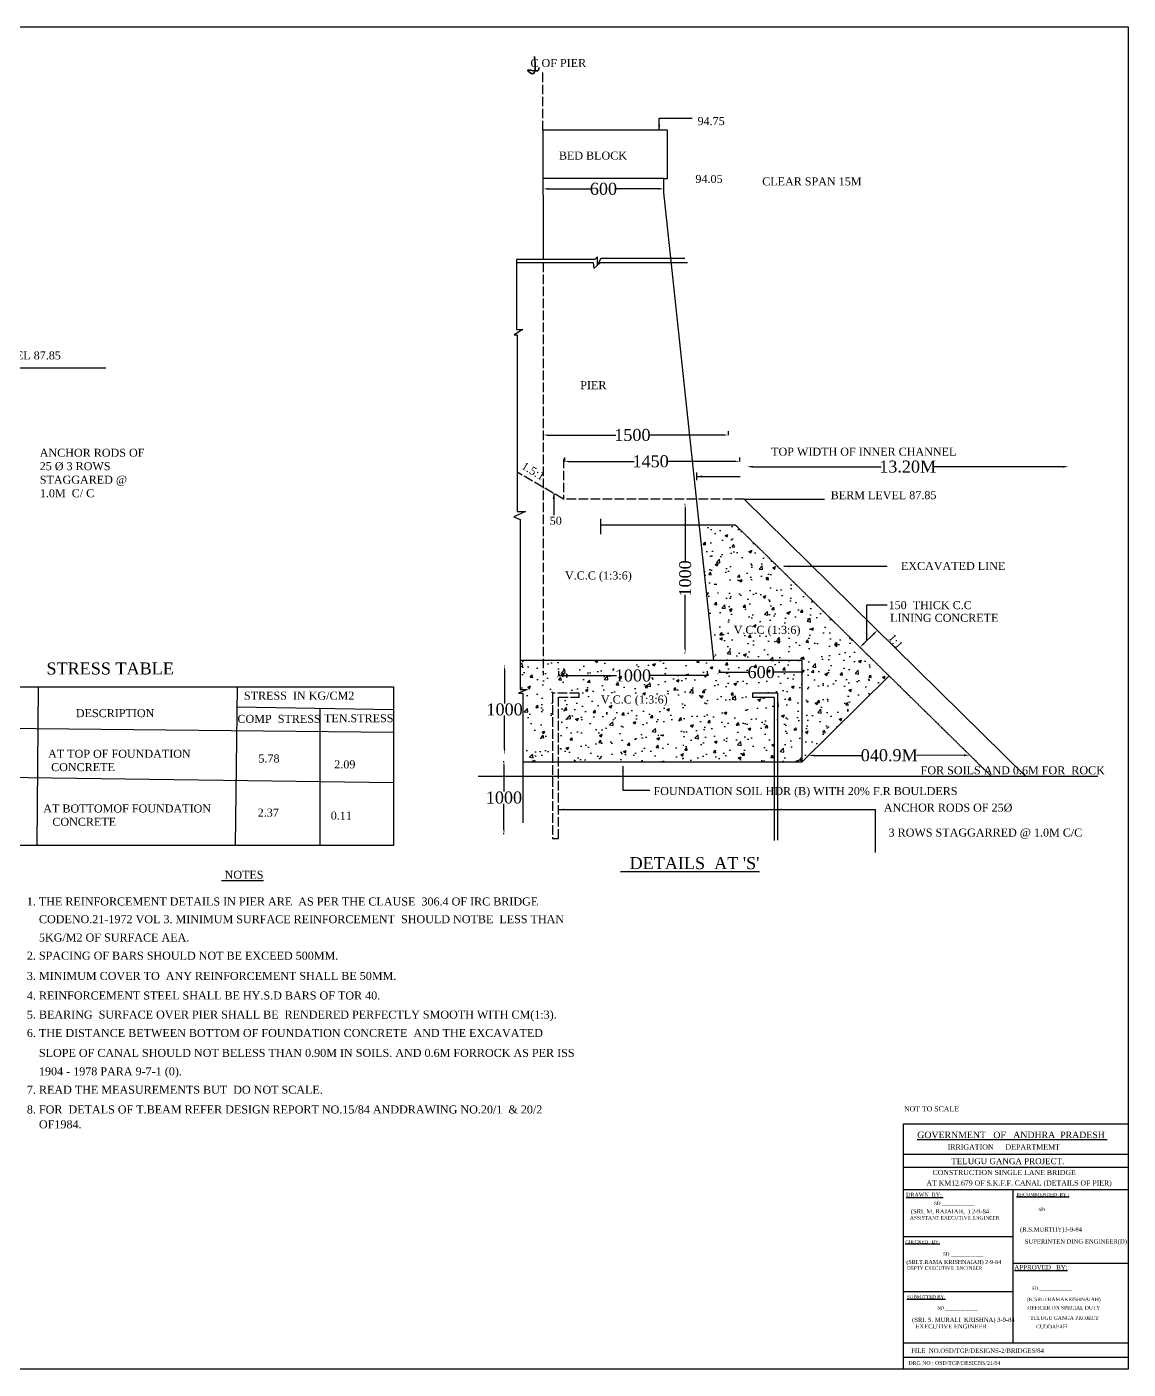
# Model space of a CAD drawing. Header units: millimetres. Extents: x 1320 to 149785, y -185 to 34009.
# Drawn here: x 11199 to 24968, y -185 to 16588 of the extents above; entities that cross this region are included whole.
import ezdxf

# ---------------------------------------------------------------- set-up
doc = ezdxf.new("R2010")
doc.units = ezdxf.units.MM
doc.header["$MEASUREMENT"] = 0
doc.header["$PDMODE"] = 33
doc.header["$PDSIZE"] = 500
doc.linetypes.add('ACAD_ISO02W100', pattern=[15, 12, -3])
doc.linetypes.add('ACAD_ISO03W100', pattern=[30, 12, -18])
doc.layers.get('0').update_dxf_attribs({"color": 8})
for name, color, linetype in [('DIM', 5, 'Continuous'), ('DOT LINE', 3, 'ACAD_ISO03W100'), ('DWG. LINE', 1, 'Continuous'), ('HATCH', 2, 'Continuous'), ('TEXT', 7, 'Continuous')]:
    doc.layers.add(name, color=color, linetype=linetype)
doc.layers.add('TITLE', color=7, linetype='Continuous', lineweight=30)
doc.styles.get("Standard").update_dxf_attribs({"font": 'TIMES.TTF', "height": 150})
doc.dimstyles.new('ISO-25', dxfattribs={"dimtxt": 100, "dimasz": 50, "dimexe": 1.249, "dimexo": 0.6245, "dimtad": 0, "dimtxsty": 'Standard', "dimblk": 'ARCHTICK', "dimcen": 2.5, "dimclre": 5, "dimclrt": 4, "dimadec": 0, "dimazin": 0, "dimtfac": 1, "dimtmove": 0, "dimatfit": 3, "dimfxl": 1, "dimarcsym": 0})
doc.dimstyles.get("Standard").update_dxf_attribs({"dimtxt": 150, "dimasz": 70, "dimexe": 0.18, "dimexo": 0.0625, "dimgap": 0.09, "dimtad": 0, "dimdec": 0, "dimzin": 0, "dimdsep": 46, "dimtxsty": 'Standard', "dimcen": 0.09, "dimse1": 1, "dimse2": 1, "dimclrd": 5, "dimclre": 5, "dimclrt": 4, "dimadec": 0, "dimazin": 0, "dimtfac": 1, "dimtdec": 0, "dimtofl": 0, "dimtmove": 0, "dimatfit": 3, "dimfxl": 1, "dimtolj": 1, "dimtzin": 0, "dimarcsym": 0})

# ---------------------------------------------------------------- blocks, each defined once
blk = doc.blocks.new('*D22')
at = {"layer": 'Defpoints', "color": 0}
for p in [(17656, 11538), (19969, 11538), (19969, 11488)]:
    blk.add_point(p, dxfattribs=at)
at = {"layer": 'DIM', "color": 5, "lineweight": -2}
for p, q in [((17656, 11538), (17656, 11487)), ((19969, 11538), (19969, 11487))]:
    blk.add_line(p, q, dxfattribs=at)
at = {"layer": 'DIM', "color": 0}
for p, q in [((17706, 11488), (18564, 11488)), ((19919, 11488), (18975, 11488))]:
    blk.add_line(p, q, dxfattribs=at)
for points in [[(17706, 11496), (17706, 11480), (17656, 11488)], [(19919, 11496), (19919, 11480), (19969, 11488)]]:
    blk.add_solid(points, dxfattribs=at)
at = {"layer": 'DIM', "color": 4, "insert": (18770, 11488), "char_height": 150, "attachment_point": 5}
blk.add_mtext('1500', dxfattribs=at)
blk = doc.blocks.new('*D23')
at = {"layer": 'Defpoints', "color": 0}
for p in [(17920, 11209), (20109, 11209), (20109, 11159)]:
    blk.add_point(p, dxfattribs=at)
at = {"layer": 'DIM', "color": 5, "lineweight": -2}
for p, q in [((17920, 11208), (17920, 11158)), ((20109, 11208), (20109, 11158))]:
    blk.add_line(p, q, dxfattribs=at)
at = {"layer": 'DIM', "color": 0}
for p, q in [((17970, 11159), (18792, 11159)), ((20059, 11159), (19203, 11159))]:
    blk.add_line(p, q, dxfattribs=at)
for points in [[(17970, 11167), (17970, 11151), (17920, 11159)], [(20059, 11167), (20059, 11151), (20109, 11159)]]:
    blk.add_solid(points, dxfattribs=at)
at = {"layer": 'DIM', "color": 4, "insert": (18998, 11159), "char_height": 150, "attachment_point": 5}
blk.add_mtext('1450', dxfattribs=at)
blk = doc.blocks.new('*D24')
at = {"layer": 'Defpoints', "color": 0}
for p in [(19420, 10623), (19420, 8768), (19430, 8768)]:
    blk.add_point(p, dxfattribs=at)
at = {"layer": 'DIM', "color": 5, "lineweight": -2}
for p, q in [((19421, 10623), (19431, 10623)), ((19421, 8768), (19431, 8768))]:
    blk.add_line(p, q, dxfattribs=at)
at = {"layer": 'DIM', "color": 0}
for p, q in [((19430, 10573), (19430, 9901)), ((19430, 8818), (19430, 9490))]:
    blk.add_line(p, q, dxfattribs=at)
for points in [[(19422, 10573), (19438, 10573), (19430, 10623)], [(19422, 8818), (19438, 8818), (19430, 8768)]]:
    blk.add_solid(points, dxfattribs=at)
at = {"layer": 'DIM', "color": 4, "insert": (19430, 9696), "char_height": 150, "attachment_point": 5, "rotation": 90}
blk.add_mtext('1000', dxfattribs=at)
blk = doc.blocks.new('_ArchTick')
at = {"color": 0, "linetype": 'ByBlock', "const_width": 0.15}
blk.add_lwpolyline([(-0.5, -0.5), (0.5, 0.5)], dxfattribs=at)
blk = doc.blocks.new('*D32')
at = {"layer": 'Defpoints', "color": 0}
for p in [(17848, 8540), (19706, 8540), (19706, 8482)]:
    blk.add_point(p, dxfattribs=at)
at = {"layer": 'DIM', "color": 5, "lineweight": -2}
for p, q in [((17848, 8539), (17848, 8480)), ((19706, 8539), (19706, 8480))]:
    blk.add_line(p, q, dxfattribs=at)
at = {"layer": 'DIM', "color": 0, "lineweight": -2}
for p, q in [((17848, 8482), (18572, 8482)), ((19706, 8482), (18982, 8482))]:
    blk.add_line(p, q, dxfattribs=at)
at = {"layer": 'DIM', "color": 0, "lineweight": -2, "xscale": 50, "yscale": 50, "zscale": 50, "rotation": 180}
blk.add_blockref('_ArchTick', (17848, 8482), dxfattribs=at)
at = {"layer": 'DIM', "color": 0, "lineweight": -2, "xscale": 50, "yscale": 50, "zscale": 50}
blk.add_blockref('_ArchTick', (19706, 8482), dxfattribs=at)
at = {"layer": 'DIM', "color": 4, "insert": (18777, 8482), "char_height": 150, "attachment_point": 5}
blk.add_mtext('1000', dxfattribs=at)
blk = doc.blocks.new('*D33')
at = {"layer": 'Defpoints', "color": 0}
for p in [(19856, 8555), (20904, 8555), (20904, 8524)]:
    blk.add_point(p, dxfattribs=at)
at = {"layer": 'DIM', "color": 5, "lineweight": -2}
for p, q in [((19856, 8555), (19856, 8523)), ((20904, 8555), (20904, 8523))]:
    blk.add_line(p, q, dxfattribs=at)
at = {"layer": 'DIM', "color": 0, "lineweight": -2}
for p, q in [((19856, 8524), (20222, 8524)), ((20904, 8524), (20538, 8524))]:
    blk.add_line(p, q, dxfattribs=at)
at = {"layer": 'DIM', "color": 0, "lineweight": -2, "xscale": 50, "yscale": 50, "zscale": 50, "rotation": 180}
blk.add_blockref('_ArchTick', (19856, 8524), dxfattribs=at)
at = {"layer": 'DIM', "color": 0, "lineweight": -2, "xscale": 50, "yscale": 50, "zscale": 50}
blk.add_blockref('_ArchTick', (20904, 8524), dxfattribs=at)
at = {"layer": 'DIM', "color": 4, "insert": (20380, 8524), "char_height": 150, "attachment_point": 5}
blk.add_mtext('600', dxfattribs=at)
blk = doc.blocks.new('*D25')
at = {"layer": 'Defpoints', "color": 0}
for p in [(17172, 8602), (17178, 8602), (17178, 7513)]:
    blk.add_point(p, dxfattribs=at)
at = {"layer": 'DIM', "color": 5, "lineweight": -2}
for p, q in [((17177, 8602), (17171, 8602)), ((17177, 7513), (17171, 7513))]:
    blk.add_line(p, q, dxfattribs=at)
at = {"layer": 'DIM', "color": 0}
for p, q in [((17172, 8552), (17172, 8134)), ((17172, 7563), (17172, 7981))]:
    blk.add_line(p, q, dxfattribs=at)
for points in [[(17164, 8552), (17180, 8552), (17172, 8602)], [(17164, 7563), (17180, 7563), (17172, 7513)]]:
    blk.add_solid(points, dxfattribs=at)
at = {"layer": 'DIM', "color": 4, "insert": (17172, 8058), "char_height": 150, "attachment_point": 5, "rotation": 0.01}
blk.add_mtext('1000', dxfattribs=at)
blk = doc.blocks.new('*D26')
at = {"layer": 'Defpoints', "color": 0}
for p in [(17152, 7407), (17152, 6507), (17164, 6507)]:
    blk.add_point(p, dxfattribs=at)
at = {"layer": 'DIM', "color": 5, "lineweight": -2}
for p, q in [((17153, 7407), (17165, 7407)), ((17153, 6507), (17165, 6507))]:
    blk.add_line(p, q, dxfattribs=at)
at = {"layer": 'DIM', "color": 0}
for p, q in [((17164, 7357), (17164, 7034)), ((17164, 6557), (17164, 6880))]:
    blk.add_line(p, q, dxfattribs=at)
for points in [[(17155, 7357), (17172, 7357), (17164, 7407)], [(17155, 6557), (17172, 6557), (17164, 6507)]]:
    blk.add_solid(points, dxfattribs=at)
at = {"layer": 'DIM', "color": 4, "insert": (17164, 6957), "char_height": 150, "attachment_point": 5, "rotation": 0.01}
blk.add_mtext('1000', dxfattribs=at)
blk = doc.blocks.new('*D27')
at = {"layer": 'Defpoints', "color": 0}
for p in [(20202, 11215), (24223, 11215), (24223, 11092)]:
    blk.add_point(p, dxfattribs=at)
at = {"layer": 'DIM', "color": 5, "lineweight": -2}
for p, q in [((20272, 11092), (21880, 11092)), ((24153, 11092), (22545, 11092))]:
    blk.add_line(p, q, dxfattribs=at)
at = {"layer": 'DIM', "color": 5}
for points in [[(20272, 11103), (20272, 11080), (20202, 11092)], [(24153, 11103), (24153, 11080), (24223, 11092)]]:
    blk.add_solid(points, dxfattribs=at)
at = {"layer": 'DIM', "color": 4, "insert": (22212, 11092), "char_height": 150, "attachment_point": 5}
blk.add_mtext('\\A1;13.20M', dxfattribs=at)
blk = doc.blocks.new('*D35')
at = {"layer": 'Defpoints', "color": 0}
for p in [(17653, 14552), (19163, 14564), (19163, 14552)]:
    blk.add_point(p, dxfattribs=at)
at = {"layer": 'DIM', "color": 5, "lineweight": -2}
for p, q in [((17723, 14564), (18250, 14564)), ((19093, 14564), (18565, 14564))]:
    blk.add_line(p, q, dxfattribs=at)
at = {"layer": 'DIM', "color": 5}
for points in [[(17723, 14575), (17723, 14552), (17653, 14564)], [(19093, 14575), (19093, 14552), (19163, 14564)]]:
    blk.add_solid(points, dxfattribs=at)
at = {"layer": 'DIM', "color": 4, "insert": (18408, 14564), "char_height": 150, "attachment_point": 5}
blk.add_mtext('\\A1;600', dxfattribs=at)
blk = doc.blocks.new('*D37')
at = {"layer": 'Defpoints', "color": 0}
for p in [(20975, 7487), (22987, 7489), (22987, 7486)]:
    blk.add_point(p, dxfattribs=at)
at = {"layer": 'DIM', "color": 5, "lineweight": -2}
for p, q in [((21045, 7484), (21639, 7485)), ((22917, 7486), (22322, 7485))]:
    blk.add_line(p, q, dxfattribs=at)
at = {"layer": 'DIM', "color": 5}
for points in [[(21045, 7496), (21045, 7472), (20975, 7484)], [(22917, 7498), (22917, 7474), (22987, 7486)]]:
    blk.add_solid(points, dxfattribs=at)
at = {"layer": 'DIM', "color": 4, "insert": (21981, 7485), "char_height": 150, "attachment_point": 5, "rotation": 0.0603}
blk.add_mtext('\\A1;040.9M', dxfattribs=at)

msp = doc.modelspace()

# ---------------------------------------------------------------- hatches: boundary and pattern name
at = {"layer": 'HATCH'}
h = msp.add_hatch(dxfattribs=at)
h.set_pattern_fill('AR-CONC', color=256, scale=50, style=0)
h.paths.add_polyline_path([(20544.5, 8209), (20275.5, 8209), (20275.5, 8266), (20544.5, 8266), (20583, 8266), (20583, 7406), (20892.843, 7406), (20892.843, 8669.5), (17367.054, 8669.5), (17367.054, 8309.557), (17453.167, 8309.557), (17343.955, 8261.059), (17401.161, 8261.059), (17401.161, 7406), (17772.584, 7406), (17772.584, 8262.823), (18103.272, 8262.823), (18104.575, 8210.851), (17846.187, 8210.851), (17846.187, 7406), (20544.5, 7406)])
h.paths.add_polyline_path([(20056.906, 10365.178), (19605.368, 10365.178), (19786.047, 8669.5), (20892.843, 8669.5), (20892.843, 7406), (21979.088, 8478.182)])
h.paths.add_polyline_path([(18534.823, 8528.976), (19018.944, 8528.976), (19018.944, 8301.38), (18534.823, 8301.38)], flags=24)
h.paths.add_polyline_path([(20185.039, 8528.976), (20574.856, 8528.976), (20574.856, 8301.38), (20185.039, 8301.38)], flags=24)
h.paths.add_polyline_path([(18275.89, 8425.138), (19208.587, 8425.138), (19208.587, 8074.369), (18275.89, 8074.369)], flags=24)
h.paths.add_polyline_path([(19973.572, 9295.247), (20869.354, 9295.247), (20869.354, 8944.478), (19973.572, 8944.478)], flags=24)

# ---------------------------------------------------------------- linework, layer by layer
at = {"layer": 'DIM', "color": 5}
msp.add_line((21665.594, 8884.01), (21783.293, 8999.093), dxfattribs=at)
at = {"layer": 'DIM'}
msp.add_lwpolyline([(19572.636, 11018.193), (19572.636, 10921.763)], dxfattribs=at)
at = {"layer": 'DIM', "color": 5}
for points in [[(21657.438, 8892.352), (21673.75, 8875.668), (21615.543, 8835.072)], [(21775.137, 9007.435), (21791.45, 8990.751), (21833.344, 9048.031)]]:
    msp.add_solid(points, dxfattribs=at)
at = {"layer": 'DOT LINE', "linetype": 'ACAD_ISO02W100', "ltscale": 10}
for points in [[(17650.587, 15295.972), (17650.587, 16042.616)], [(17655.878, 13642.866), (17655.878, 8487.5)], [(17909.19, 11191.9), (17909.19, 10687.833)], [(20167.521, 10687.833), (17909.19, 10687.833), (17330.082, 11022.647)], [(18103.272, 8262.823), (17772.584, 8262.823), (17772.584, 6444.664), (17846.187, 6444.664), (17846.187, 8210.851), (18104.575, 8210.851), (18103.272, 8262.823)]]:
    msp.add_lwpolyline(points, dxfattribs=at)
at = {"layer": 'DWG. LINE'}
for p, q in [((18332.78, 13712.628), (18300.006, 13683.071)), ((18332.78, 13616.484), (18332.78, 13712.628)), ((18374.478, 13693.399), (18332.78, 13616.484)), ((19426.545, 13693.399), (18374.478, 13693.399)), ((17401.19, 12807.21), (17293.066, 12738.979)), ((17319.66, 12807.21), (17401.19, 12807.21))]:
    msp.add_line(p, q, dxfattribs=at)
for points in [[(19786.047, 8669.5), (19162.853, 14518.207), (19162.853, 14692.227), (19209.061, 14692.227), (19209.061, 15295.972), (17650.587, 15295.972), (17655.878, 13683.071)], [(19162.853, 14692.227), (17652.567, 14692.227)], [(18300.006, 13683.071), (17320.119, 13683.071), (17319.66, 13642.866)], [(17319.66, 13642.866), (18279.596, 13642.866)], [(17319.66, 13642.866), (17319.66, 12807.21)], [(18279.596, 13642.866), (18288.546, 13569.325), (18371.368, 13642.866)], [(18371.368, 13642.866), (19458.767, 13642.866)], [(17293.066, 12738.979), (17330.082, 12738.979), (17330.082, 10531.089), (17434.683, 10531.089), (17289.624, 10465.476), (17367.054, 10432.18), (17367.054, 8309.557), (17453.167, 8309.557), (17343.955, 8261.059), (17401.161, 8261.059), (17401.161, 6642.068)], [(9282.667, 12329.589), (12186.256, 12329.589)], [(20167.521, 10687.833), (23684.804, 7225.739)], [(20167.521, 10687.833), (21173.656, 10687.833)], [(18371.895, 10440.046), (18371.895, 10248.89)], [(20892.843, 7406), (20892.843, 8669.5), (17367.054, 8669.5)], [(20892.843, 7406), (21979.088, 8478.182)], [(11338.474, 8339.284), (11323.75, 6360.602)], [(13826.807, 8339.284), (13804.721, 6360.602)], [(20544.5, 8209), (20275.5, 8209), (20275.5, 8266), (20544.5, 8266)], [(20544.5, 8266), (20583, 8266), (20583, 6425)], [(13824.017, 8089.303), (15785.081, 8059.767)], [(14864.04, 8073.639), (14864.04, 6360.602)], [(20544.5, 8209), (20544.5, 6420.5)], [(10911.481, 7824.385), (15785.081, 7772.895)], [(17401.161, 7406), (20892.843, 7406)], [(10911.481, 7213.862), (15785.081, 7147.661)], [(16843.017, 7225.739), (24591, 7225.739)], [(21808.324, 6269.621), (21808.324, 6807.5)]]:
    msp.add_lwpolyline(points, dxfattribs=at)
at = {"layer": 'DWG. LINE', "linetype": 'ACAD_ISO02W100'}
msp.add_lwpolyline([(18371.895, 10365.178), (20056.906, 10365.178), (23254.884, 7225.739)], dxfattribs=at)
at = {"layer": 'DWG. LINE'}
msp.add_lwpolyline([(10911.481, 8339.284), (15785.081, 8339.284), (15785.081, 6360.602), (10911.481, 6360.602)], close=True, dxfattribs=at)
at = {"layer": 'TEXT', "lineweight": 35}
msp.add_spline([(17545, 16218.5), (17501.5, 16008.5), (17461, 16043.5), (17596, 16049), (17603, 16082)], degree=3, dxfattribs=at)
at = {"layer": 'TITLE', "lineweight": 30}
for p, q in [((22160.094, -185), (22160.094, 2879.157)), ((22160.094, 2500.517), (24968.5, 2500.517)), ((22160.094, 2338.91), (24968.5, 2338.91)), ((22160.094, 2058.096), (24968.5, 2058.096)), ((22160.094, 144.233), (24968.5, 144.233)), ((22160.094, -34.442), (24968.5, -34.442))]:
    msp.add_line(p, q, dxfattribs=at)
at = {"layer": 'TITLE'}
for p, q in [((24968.5, 2879.157), (24968.5, -185)), ((22160.094, 1473.202), (23526.029, 1473.202)), ((22160.094, 784.104), (23526.029, 784.104)), ((24968.5, -185), (22160.094, -185))]:
    msp.add_line(p, q, dxfattribs=at)
msp.add_lwpolyline([(1320, 16588.5), (24968.5, 16588.5), (24968.5, -185), (1320, -185)], close=True, dxfattribs=at)
at = {"layer": 'TITLE', "lineweight": 30}
for points in [[(22160.094, 2879.157), (24968.5, 2879.157)], [(23526.029, 2058.096), (23526.029, 144.233)]]:
    msp.add_lwpolyline(points, dxfattribs=at)
at = {"layer": 'TITLE'}
msp.add_lwpolyline([(23526.029, 1139.208), (24968.5, 1139.208)], dxfattribs=at)

# ---------------------------------------------------------------- texts
at = {"layer": 'TEXT'}
for s, height, p in [('C OF PIER', 100, (17495.235, 16086.726)), ('94.75', 100, (19584.454, 15360.701)), ('BERM LEVEL 87.85', 100, (10302.364, 12432.981)), ('   PIER', 100, (18004.329, 12060.918)), ('  ANCHOR RODS OF', 100, (11284.194, 11216.428)), ('  25 %%C 3 ROWS', 100, (11284.194, 11048.824)), ('  STAGGARED @ ', 100, (11284.194, 10879.634)), (' 1.0M  C/ C', 100, (11323.433, 10710.444)), ('    BERM LEVEL 87.85', 100, (21098.738, 10686.122)), ('50', 100, (17735.869, 10367.032)), ('  150  THICK C.C', 100, (21897.314, 9311.686)), ('  LINING CONCRETE', 100, (21915.522, 9153.612)), ('     STRESS TABLE', 150, (11160.975, 8495.624)), ('COMP  STRESS', 100, (13831.897, 7891.388)), (' FOR SOILS AND 0.6M FOR  ROCK', 100, (22335.841, 7248.115)), ('  ANCHOR RODS OF 25%%C', 100, (21837.948, 6781.927)), ('  3 ROWS STAGGARRED @ 1.0M C/C', 100, (21897.439, 6470.18)), ('%%U NOTES', 100, (13633.672, 5942.619)), (' 1. THE REINFORCEMENT DETAILS IN PIER ARE  AS PER THE CLAUSE  306.4 OF IRC BRIDGE', 100, (11160.5, 5608.997)), ('      CODENO.21-1972 VOL 3. MINIMUM SURFACE REINFORCEMENT  SHOULD NOTBE  LESS THAN', 100, (11123.506, 5387.613)), ('      5KG/M2 OF SURFACE AEA.', 100, (11123.506, 5158.657)), ('  2. SPACING OF BARS SHOULD NOT BE EXCEED 500MM.', 100, (11123.506, 4931.702)), ('  3. MINIMUM COVER TO  ANY REINFORCEMENT SHALL BE 50MM.', 100, (11123.506, 4678.818)), ('  4. REINFORCEMENT STEEL SHALL BE HY.S.D BARS OF TOR 40.', 100, (11123.506, 4434.435)), ('  5. BEARING  SURFACE OVER PIER SHALL BE  RENDERED PERFECTLY SMOOTH WITH CM(1:3).', 100, (11123.506, 4195.479)), ('  6. THE DISTANCE BETWEEN BOTTOM OF FOUNDATION CONCRETE  AND THE EXCAVATED', 100, (11123.506, 3965.596)), ('      SLOPE OF CANAL SHOULD NOT BELESS THAN 0.90M IN SOILS. AND 0.6M FORROCK AS PER ISS', 100, (11123.506, 3716.712)), ('      1904 - 1978 PARA 9-7-1 (0).', 100, (11123.506, 3486.829)), ('  7. READ THE MEASUREMENTS BUT  DO NOT SCALE.', 100, (11123.506, 3256.445)), ('  8. FOR  DETALS OF T.BEAM REFER DESIGN REPORT NO.15/84 ANDDRAWING NO.20/1  & 20/2', 100, (11123.506, 3009.99)), ('      OF1984.', 100, (11123.506, 2824.606))]:
    msp.add_text(s, height=height, dxfattribs=at).set_placement(p)
for s, rotation, p in [('1.5:1', 328.7686936, (17373.363, 11075.17)), ('1:1', 309.970296, (21960.588, 8950.876))]:
    msp.add_text(s, height=100, rotation=rotation, dxfattribs=at).set_placement(p)
at = {"layer": 'TEXT', "char_height": 100, "attachment_point": 1}
for s, insert, width in [('\\P BED BLOCK', (17813.075, 15196.569), 1166.65344), ('\\P94.05', (19557.584, 14905.086), 707.37432), ('\\P CLEAR SPAN 15M', (20355.028, 14873.925), 1772.72354), ('    \\P  TOP WIDTH OF INNER CHANNEL', (20429.189, 11496.831), 3252.50646), ('\\P  EXCAVATED LINE', (22051.954, 10068.524), 1862.51157), ('\\P  V.C.C (1:3:6)', (17851.906, 9949.875), 1325.9278), ('\\P V.C.C (1:3:6)', (19998.572, 9270.247), 1329.13756), (' STRESS  IN KG/CM2', (13875.325, 8281.288), 1661.91375), ('\\P  V.C.C (1:3:6)', (18300.89, 8400.138), 1356.58212), ('\\P  DESCRIPTION', (11736.018, 8228.948), 1369.31941), ('TEN.STRESS', (14914.362, 7999.258), 814.16755), ('\\P AT TOP OF FOUNDATION \\P  CONCRETE', (11426.817, 7721.405), 2104.92921), ('\\P  5.78', (14018.217, 7662.56), 677.29774), ('\\P 2.09', (15004.716, 7589.003), 471.16381), (' \\P  FOUNDATION SOIL HDR (B) WITH 20% F.R BOULDERS', (18958.32, 7255.494), 4557.2084), ('\\P  AT BOTTOMOF FOUNDATION\\P     CONCRETE', (11328.789, 7037.836), 2476.75011), ('\\P 2.37', (14047.665, 6985.836), 478.52578), ('\\P 0.11', (14960.545, 6949.057), 669.93603)]:
    msp.add_mtext(s, dxfattribs=dict(at, insert=insert, width=width))
at = {"layer": 'TITLE'}
for s, height, p in [("%%U  DETAILS  AT 'S'", 150, (18621.437, 6063.241)), ('NOT TO SCALE', 63.67666, (22166.33, 3035.822)), ('IRRIGATION      DEPARTMEMT ', 64.67878, (22710.392, 2559.052)), ('TELUGU GANGA PROJECT.', 74.40355, (22756.415, 2376.356)), ('CONSTRUCTION SINGLE LANE BRIDGE', 63.67666, (22522.83, 2241.322)), ('%%UDRAWN  BY; ', 49.12968, (22192.36, 1969.793)), ('%%URECOMMENDED  BY :', 42.16201, (23572.611, 1975.846)), ('SD _____________', 41.15614, (22541.182, 1865.604)), ('ASSISTANT EXECUTIVE ENGINEER', 44.39177, (22239.901, 1684.939)), ('(SRI. M. RAJAIAH,  ) 2-9-84', 53.06388, (22252.543, 1760.375)), ('SD _____________', 41.15614, (23846.221, 1789.743)), ('(R.S.MURTHY)3-9-84', 54.04216, (23616.631, 1534.483)), ('%%UCHECKED   BY;', 39.68189, (22182.367, 1387.11)), ('SUPERINTEN DING ENGINEER(D)', 54.04216, (23674.631, 1383.983)), ('(SRI.T.RAMA KRISHNAIAH) 2-9-84', 49.39508, (22194.853, 1129.216)), ('SD _____________', 41.15614, (22653.995, 1232.372)), ('DEPTY EXECUTIVE  ENGINEER', 42.22087, (22202.83, 1057.615)), ('%%UAPPROVED   BY;', 56.68809, (23545.591, 1058.463)), ('SD _____________', 41.15614, (23763.868, 803.198)), ('%%USUBMITTED BY;', 41.32255, (22203.208, 696.753)), ('(K.SREERAMAKRISHNAIAH)', 45.35047, (23702.856, 664.869)), ('SD _____________', 41.15614, (22583.477, 560.072)), ('OFFICER ON SPECIAL DUTY', 45.35047, (23708.856, 560.369)), ('(SRI. S. MURALI  KRISHNA) 3-9-84', 53.89898, (22266.905, 405.02)), ('EXECUTIVE ENGINEER ', 53.89898, (22307.843, 323.152)), ('TELUGU GANGA PROJECT', 45.35047, (23744.712, 431.191)), ('CUDDAPAH', 45.3505, (23818.92, 323.86)), ('FILE  NO.OSD/TGP/DESIGNS-2/BRIDGES/84', 55.32248, (22255.818, 18.821)), ('DRG NO : OSD/TGP/DESIGNS/21/84', 47.5, (22221.793, -131.679))]:
    msp.add_text(s, height=height, dxfattribs=at).set_placement(p)
at = {"layer": 'TITLE', "lineweight": 30}
for s, height, p in [('%%UGOVERNMENT   OF   ANDHRA  PRADESH ', 81.25293, (22331.539, 2701.787)), ('AT KM12.679 OF S.K.F.F. CANAL (DETAILS OF PIER)', 63.67666, (22445.764, 2109.772))]:
    msp.add_text(s, height=height, dxfattribs=at).set_placement(p)

# ---------------------------------------------------------------- dimensions: what is measured, and where the dimension line sits
at = {"layer": 'DIM'}
dim = msp.add_aligned_dim(p1=(17653.027, 14552.007), p2=(19162.853, 14552.007), distance=11.493, text='600', dimstyle='Standard', dxfattribs=at)
dim.commit()
dim.dimension.update_dxf_attribs({"geometry": '*D35', "text_midpoint": (18407.94, 14563.5)})
for base, p1, p2, angle, text, picture, middle in [((19968.564, 11488), (17655.878, 11538.283), (19968.564, 11538.283), 0, '1500', '*D22', (18769.548, 11488)), ((20108.694, 11159), (17919.586, 11209.019), (20108.694, 11209.019), 0, '1450', '*D23', (18997.5, 11159)), ((19430, 8767.657), (19420.184, 10623.354), (19420.184, 8767.657), 270, '1000', '*D24', (19430, 9695.506))]:
    dim = msp.add_linear_dim(base=base, p1=p1, p2=p2, angle=angle, text=text, dimstyle='ISO-25', override={"dimsah": 1, "dimlwd": 65535}, dxfattribs=at)
    dim.commit()
    dim.dimension.update_dxf_attribs({"geometry": picture, "text_midpoint": middle, "dimtype": 161})
for base, p1, p2, angle, text, dimstyle, picture, middle in [((24222.856, 11091.5), (20201.651, 11215.091), (24222.856, 11215.091), 0, '13.20M', 'Standard', '*D27', (22212.254, 11091.5)), ((19705.519, 8481.5), (17848.248, 8539.582), (19705.519, 8539.582), 0, '1000', 'ISO-25', '*D32', (18776.884, 8481.5)), ((20903.926, 8524.5), (19855.969, 8555.133), (20903.926, 8555.133), 0, '600', 'ISO-25', '*D33', (20379.948, 8524.5)), ((22986.627, 7486.058), (20974.878, 7486.973), (22986.624, 7489.089), 0.0602747, '040.9M', 'Standard', '*D37', (21980.658, 7485))]:
    dim = msp.add_linear_dim(base=base, p1=p1, p2=p2, angle=angle, text=text, dimstyle=dimstyle, dxfattribs=at)
    dim.commit()
    dim.dimension.update_dxf_attribs({"geometry": picture, "text_midpoint": middle, "dimtype": 161})
for base, p1, p2, angle, picture, middle in [((17172, 8602.134), (17177.597, 7513.01), (17177.597, 8602.134), 90, '*D25', (17172, 8057.572)), ((17163.5, 6506.812), (17152.263, 7407.362), (17152.263, 6506.812), 270, '*D26', (17163.5, 6957.087))]:
    dim = msp.add_linear_dim(base=base, p1=p1, p2=p2, angle=angle, text='1000', dimstyle='ISO-25', override={"dimsah": 1, "dimlwd": 65535}, dxfattribs=at)
    dim.commit()
    dim.dimension.update_dxf_attribs({"geometry": picture, "text_midpoint": middle, "dimtype": 161, "text_rotation": 0.01})

# ---------------------------------------------------------------- leaders
for points in [[(19106.5, 15295.972), (19106.5, 15445.5), (19515.5, 15445.5)], [(19572.636, 10969.978), (20115.515, 10969.978)], [(17785.649, 10759.258), (17785.649, 10485.5)], [(20661.686, 9847.516), (21954.692, 9847.516)], [(21699.737, 8924.593), (21699.737, 9364.5), (21956, 9364.5)], [(18651.255, 7351.554), (18651.255, 7050.35), (18988.181, 7050.35)], [(17846.187, 6807.5), (20562, 6807.5)], [(20562, 6807.5), (21808.324, 6807.5)]]:
    msp.add_leader(points, dimstyle='Standard', override={"dimgap": 0.09, "dimtad": 0}, dxfattribs=at)

doc.saveas('drawing.dxf')
